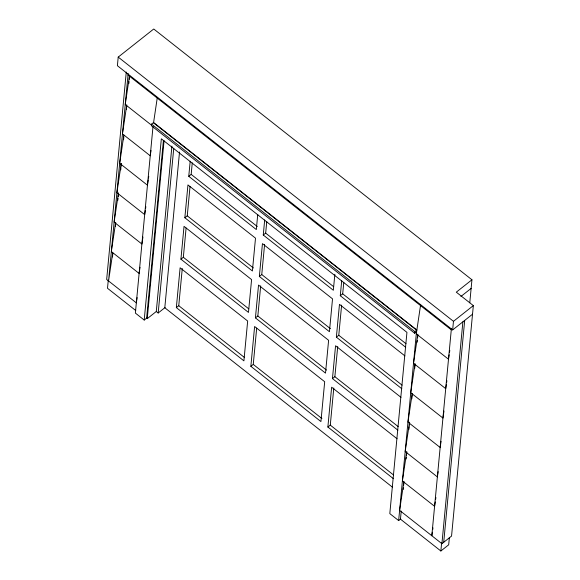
<?xml version="1.0" encoding="UTF-8"?>
<svg xmlns="http://www.w3.org/2000/svg" width="580" height="580" viewBox="0 0 580 580"><rect width="100%" height="100%" fill="white"/><g stroke="black" fill="none" stroke-linecap="round" stroke-linejoin="round"><path stroke-width="0.87" d="M469.771 302.789L471.946 279.785L153.743 29L118.211 57.094L117.399 65.707L452.647 329.926L472.526 314.215M126.273 72.043L106.662 279.473L136.336 302.861L137.126 297.576M108.272 280.176L107.503 288.274L135.763 310.546M128.166 73.529L108.554 280.966L112.752 252.771M112.498 256.991L112.839 253.387M115.391 226.331L115.732 222.72M117.863 200.209L118.037 198.367M118.197 196.642L118.537 193.075M120.727 169.897L120.937 167.707M121.068 166.329L121.322 163.661M123.576 139.744L123.844 136.916M126.454 109.279L126.73 106.379M128.905 83.433L129.072 81.65M129.289 79.322L129.659 75.407M153.026 126.295L135.372 313.084L144.21 320.051L161.341 138.816L406.942 332.376L389.811 513.619L398.649 520.586L416.643 330.194L153.367 122.699L151.561 124.127L151.409 125.744L414.685 333.239L416.491 331.811M144.21 320.051L146.617 318.152L163.408 140.512M146.617 318.152L147.248 318.645L164.075 140.643M147.248 318.645L156.281 311.504L171.919 146.088M156.281 311.504L158.18 312.997L173.746 148.306M179.524 151.982L164.8 307.755L392.537 487.243M176.349 307.61L180.112 267.786L247.667 321.03L243.905 360.847L176.349 307.61L178.756 305.704L182.272 268.54M180.924 259.18L184.027 226.352L251.582 279.596L248.479 312.417L180.924 259.18L183.338 257.274L186.1 227.998M184.846 217.746L187.949 184.918L255.505 238.162L252.401 270.983L184.846 217.746L187.253 215.84L190.023 186.564M257.745 214.469L256.317 229.549L188.761 176.313L190.189 161.225M188.761 176.313L191.168 174.406L192.263 162.871M250.85 366.321L254.613 326.504L324.691 381.734L320.928 421.559L250.85 366.321L253.257 364.421L256.686 328.135M255.425 317.891L258.528 285.07L328.613 340.3L325.51 373.128L255.425 317.891L257.839 315.991L260.688 285.824M259.347 276.457L262.45 243.636L332.529 298.867L329.425 331.695L259.347 276.457L261.754 274.558L264.603 244.39M334.849 274.289L333.34 290.261L263.262 235.023L264.683 219.943M263.262 235.023L265.669 233.124L266.764 221.589M393.298 478.587L327.874 427.032L331.637 387.208L397.061 438.77M397.873 430.164L332.456 378.602L335.559 345.774L400.976 397.336M401.795 388.73L336.371 337.168L339.474 304.34L404.898 355.902M405.71 347.297L340.286 295.735L341.714 280.647M327.874 427.032L330.281 425.125L333.797 387.962M332.456 378.602L334.863 376.696L337.712 346.536M336.371 337.168L338.778 335.262L341.627 305.102M340.286 295.735L342.693 293.828L343.788 282.293M414.685 333.239L414.838 331.622L416.643 330.194M401.215 511.074L400.454 519.151L440.858 551L448.688 544.808L449.37 537.616M403.252 489.52L403.426 487.722M403.68 485.025L403.948 482.19M406.138 459.012L406.312 457.185M406.478 455.445L406.819 451.798M408.943 429.352L409.197 426.655M409.342 425.14L409.625 422.167M411.829 398.815L412.293 393.936M414.714 368.278L414.99 365.414M417.179 342.236L417.346 340.438M417.6 337.777L417.854 335.051M451.421 328.302L431.81 535.739L432.339 532.208M452.647 329.926L453.466 321.32L473.338 305.602L456.293 292.168L471.946 279.785M440.858 551L441.626 542.902M403.941 481.277L399.613 510.357L441.916 543.699L462.884 321.827M443.722 542.271L464.696 320.399M473.338 305.602L451.552 536.079L441.916 543.699M129.565 75.393L125.244 104.472L151.634 125.273M126.788 104.806L122.46 133.886L150.242 155.781L151.025 150.495M123.874 135.104L119.683 163.306L147.458 185.201L148.248 179.909M121.227 163.64L116.899 192.719L144.681 214.614L145.334 210.207M118.443 193.053L114.115 222.14L141.897 244.028L142.948 236.981M115.666 222.474L111.338 251.553L139.12 273.448L140.034 267.279M153.548 122.837L157.216 98.136M148.509 178.147L148.77 176.385M145.594 208.445L145.856 206.683M420.623 304.761L416.295 333.863L448.5 359.238L449.152 354.829M417.839 334.196L413.518 363.276L445.715 388.658L446.368 384.25M415.062 363.609L410.734 392.696L442.939 418.071L443.983 411.024M412.148 393.907L407.958 422.11L440.155 447.485L441.075 441.315M409.502 422.443L405.173 451.523L437.371 476.905L438.161 471.613M406.718 451.863L402.397 480.943L434.594 506.318L435.247 501.91M449.543 352.19L449.804 350.429M446.636 382.488L446.897 380.726M435.645 499.271L435.906 497.51M432.731 529.569L432.992 527.807M158.18 312.997L165.104 307.523M460.926 296.467L471.134 288.398M398.649 520.586L400.758 518.919M118.211 57.094L453.466 321.32M128.02 75.052L451.276 329.824M153.591 122.518L416.868 330.02M151.561 124.127L414.838 331.622M191.168 174.406L257.302 226.526M265.669 233.124L333.63 286.68M342.693 293.828L405.986 343.708M187.253 215.84L253.387 267.96M261.754 274.558L330.419 328.671M338.778 335.262L402.071 385.142M183.338 257.274L248.762 308.836M257.839 315.991L326.504 370.105M334.863 376.696L398.148 426.575M178.756 305.704L244.18 357.265M253.257 364.421L321.922 418.535M330.281 425.125L393.574 475.005"/></g></svg>
